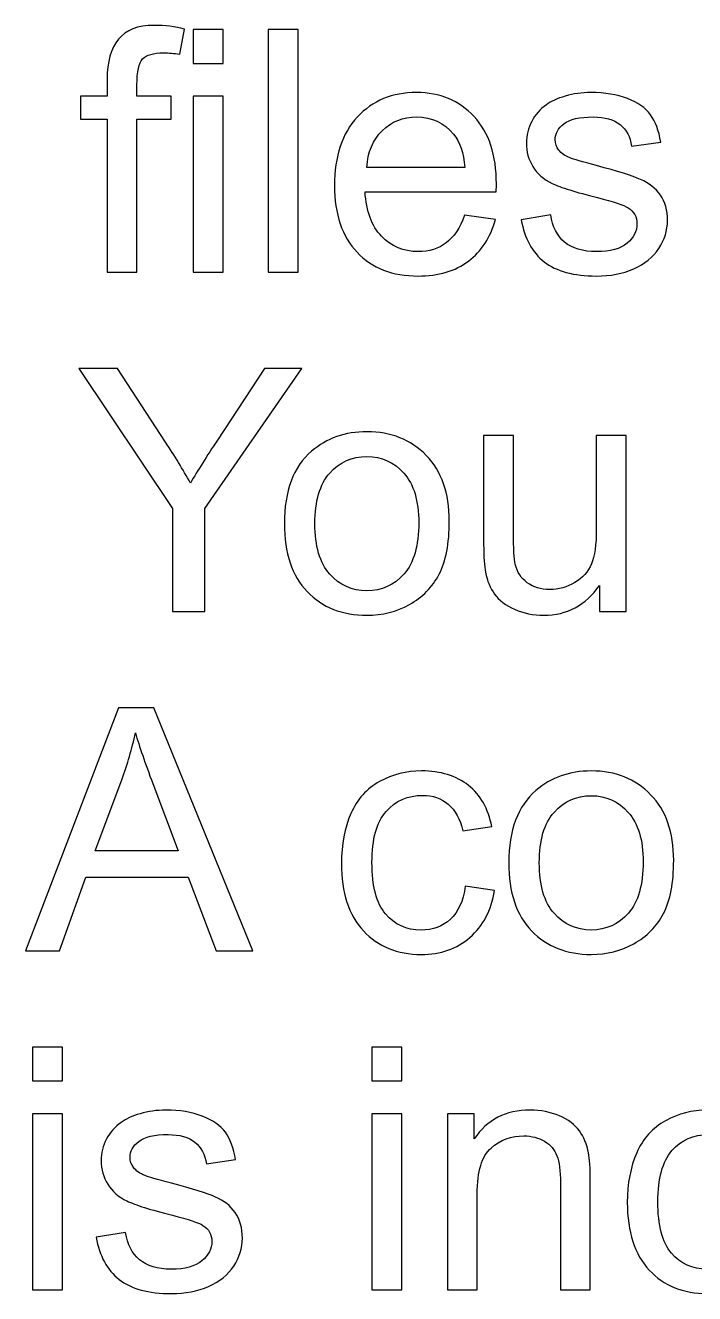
# Model space of a CAD drawing. Header units: centimetres. Extents: x -30.6 to 14.2, y -21.2 to 7.4.
# Drawn here: x -30.557 to -29.826, y -0.576 to 0.809 of the extents above; entities that cross this region are included whole.
import ezdxf

# ---------------------------------------------------------------- set-up
doc = ezdxf.new("R2010")
doc.units = ezdxf.units.CM
doc.header["$MEASUREMENT"] = 0
doc.layers.add('Layer 1', color=7, linetype='Continuous')

msp = doc.modelspace()

# ---------------------------------------------------------------- linework, layer by layer
at = {"layer": 'Layer 1'}
for points, knots in [([(-30.46748, 0.53959), (-30.46748, 0.53959), (-30.46748, 0.70665), (-30.46748, 0.70665), (-30.46748, 0.70665), (-30.46748, 0.70665), (-30.49638, 0.70665), (-30.49638, 0.70665), (-30.49638, 0.70665), (-30.49638, 0.70665), (-30.49638, 0.73184), (-30.49638, 0.73184), (-30.49638, 0.73184), (-30.49638, 0.73184), (-30.46748, 0.73184), (-30.46748, 0.73184), (-30.46748, 0.73184), (-30.46748, 0.73184), (-30.46748, 0.75042), (-30.46748, 0.75042), (-30.46748, 0.75042), (-30.46748, 0.76944), (-30.46335, 0.78401), (-30.45514, 0.79407), (-30.45514, 0.79407), (-30.44692, 0.80419), (-30.43396, 0.80926), (-30.41618, 0.80926), (-30.41618, 0.80926), (-30.4042, 0.80926), (-30.39315, 0.8079), (-30.38303, 0.80518), (-30.38303, 0.80518), (-30.38303, 0.80518), (-30.38809, 0.77771), (-30.38809, 0.77771), (-30.38809, 0.77771), (-30.39451, 0.77876), (-30.40037, 0.77925), (-30.40568, 0.77925), (-30.40568, 0.77925), (-30.41692, 0.77925), (-30.42464, 0.77703), (-30.42871, 0.77258), (-30.42871, 0.77258), (-30.43285, 0.76814), (-30.43489, 0.75869), (-30.43489, 0.74425), (-30.43489, 0.74425), (-30.43489, 0.74425), (-30.43489, 0.73184), (-30.43489, 0.73184), (-30.43489, 0.73184), (-30.43489, 0.73184), (-30.39747, 0.73184), (-30.39747, 0.73184), (-30.39747, 0.73184), (-30.39747, 0.73184), (-30.39747, 0.70665), (-30.39747, 0.70665), (-30.39747, 0.70665), (-30.39747, 0.70665), (-30.43489, 0.70665), (-30.43489, 0.70665), (-30.43489, 0.70665), (-30.43489, 0.70665), (-30.43489, 0.53959), (-30.43489, 0.53959), (-30.43489, 0.53959), (-30.43489, 0.53959), (-30.46748, 0.53959), (-30.46748, 0.53959)], [0, 0, 0, 0, 0.0526316, 0.0526316, 0.0526316, 0.0526316, 0.1052632, 0.1052632, 0.1052632, 0.1052632, 0.1578947, 0.1578947, 0.1578947, 0.1578947, 0.2105263, 0.2105263, 0.2105263, 0.2105263, 0.2631579, 0.2631579, 0.2631579, 0.2631579, 0.3157895, 0.3157895, 0.3157895, 0.3157895, 0.3684211, 0.3684211, 0.3684211, 0.3684211, 0.4210526, 0.4210526, 0.4210526, 0.4210526, 0.4736842, 0.4736842, 0.4736842, 0.4736842, 0.5263158, 0.5263158, 0.5263158, 0.5263158, 0.5789474, 0.5789474, 0.5789474, 0.5789474, 0.6315789, 0.6315789, 0.6315789, 0.6315789, 0.6842105, 0.6842105, 0.6842105, 0.6842105, 0.7368421, 0.7368421, 0.7368421, 0.7368421, 0.7894737, 0.7894737, 0.7894737, 0.7894737, 0.8421053, 0.8421053, 0.8421053, 0.8421053, 0.8947368, 0.8947368, 0.8947368, 0.8947368, 1, 1, 1, 1]), ([(-30.3734, 0.76777), (-30.3734, 0.76777), (-30.3734, 0.80481), (-30.3734, 0.80481), (-30.3734, 0.80481), (-30.3734, 0.80481), (-30.3408, 0.80481), (-30.3408, 0.80481), (-30.3408, 0.80481), (-30.3408, 0.80481), (-30.3408, 0.76777), (-30.3408, 0.76777), (-30.3408, 0.76777), (-30.3408, 0.76777), (-30.3734, 0.76777), (-30.3734, 0.76777)], [0, 0, 0, 0, 0.2, 0.2, 0.2, 0.2, 0.4, 0.4, 0.4, 0.4, 0.6, 0.6, 0.6, 0.6, 1, 1, 1, 1]), ([(-30.29153, 0.53959), (-30.29153, 0.53959), (-30.29153, 0.80481), (-30.29153, 0.80481), (-30.29153, 0.80481), (-30.29153, 0.80481), (-30.25894, 0.80481), (-30.25894, 0.80481), (-30.25894, 0.80481), (-30.25894, 0.80481), (-30.25894, 0.53959), (-30.25894, 0.53959), (-30.25894, 0.53959), (-30.25894, 0.53959), (-30.29153, 0.53959), (-30.29153, 0.53959)], [0, 0, 0, 0, 0.2, 0.2, 0.2, 0.2, 0.4, 0.4, 0.4, 0.4, 0.6, 0.6, 0.6, 0.6, 1, 1, 1, 1]), ([(-30.07737, 0.60182), (-30.07737, 0.60182), (-30.04367, 0.59738), (-30.04367, 0.59738), (-30.04367, 0.59738), (-30.04891, 0.5778), (-30.05873, 0.56256), (-30.07305, 0.55175), (-30.07305, 0.55175), (-30.08737, 0.54095), (-30.10565, 0.53552), (-30.12794, 0.53552), (-30.12794, 0.53552), (-30.15596, 0.53552), (-30.17819, 0.54416), (-30.19461, 0.56144), (-30.19461, 0.56144), (-30.21103, 0.57867), (-30.21924, 0.60293), (-30.21924, 0.63411), (-30.21924, 0.63411), (-30.21924, 0.66634), (-30.21097, 0.6914), (-30.19436, 0.70918), (-30.19436, 0.70918), (-30.17776, 0.72702), (-30.15621, 0.73591), (-30.12973, 0.73591), (-30.12973, 0.73591), (-30.10411, 0.73591), (-30.08318, 0.72721), (-30.06694, 0.70974), (-30.06694, 0.70974), (-30.0507, 0.69226), (-30.04255, 0.66769), (-30.04255, 0.63602), (-30.04255, 0.63602), (-30.04255, 0.63411), (-30.04262, 0.63121), (-30.04274, 0.62738), (-30.04274, 0.62738), (-30.04274, 0.62738), (-30.18591, 0.62738), (-30.18591, 0.62738), (-30.18591, 0.62738), (-30.18467, 0.60633), (-30.17875, 0.59015), (-30.168, 0.57898), (-30.168, 0.57898), (-30.15732, 0.5678), (-30.14393, 0.56219), (-30.12794, 0.56219), (-30.12794, 0.56219), (-30.11602, 0.56219), (-30.10583, 0.56533), (-30.09744, 0.57163), (-30.09744, 0.57163), (-30.08898, 0.57793), (-30.08231, 0.58799), (-30.07737, 0.60182)], [0, 0, 0, 0, 0.0625, 0.0625, 0.0625, 0.0625, 0.125, 0.125, 0.125, 0.125, 0.1875, 0.1875, 0.1875, 0.1875, 0.25, 0.25, 0.25, 0.25, 0.3125, 0.3125, 0.3125, 0.3125, 0.375, 0.375, 0.375, 0.375, 0.4375, 0.4375, 0.4375, 0.4375, 0.5, 0.5, 0.5, 0.5, 0.5625, 0.5625, 0.5625, 0.5625, 0.625, 0.625, 0.625, 0.625, 0.6875, 0.6875, 0.6875, 0.6875, 0.75, 0.75, 0.75, 0.75, 0.8125, 0.8125, 0.8125, 0.8125, 0.875, 0.875, 0.875, 0.875, 1, 1, 1, 1]), ([(-30.01545, 0.59701), (-30.01545, 0.59701), (-29.98322, 0.60219), (-29.98322, 0.60219), (-29.98322, 0.60219), (-29.98143, 0.58929), (-29.97637, 0.57941), (-29.96809, 0.5725), (-29.96809, 0.5725), (-29.95982, 0.56564), (-29.94822, 0.56219), (-29.9334, 0.56219), (-29.9334, 0.56219), (-29.9184, 0.56219), (-29.90728, 0.56521), (-29.9, 0.57132), (-29.9, 0.57132), (-29.89278, 0.57737), (-29.88913, 0.58453), (-29.88913, 0.59275), (-29.88913, 0.59275), (-29.88913, 0.60009), (-29.89241, 0.6059), (-29.89889, 0.61009), (-29.89889, 0.61009), (-29.90346, 0.61299), (-29.91457, 0.61664), (-29.93223, 0.62114), (-29.93223, 0.62114), (-29.95606, 0.62713), (-29.97254, 0.63232), (-29.9818, 0.6367), (-29.9818, 0.6367), (-29.991, 0.64115), (-29.99798, 0.6472), (-30.00273, 0.65498), (-30.00273, 0.65498), (-30.00748, 0.66269), (-30.00989, 0.67127), (-30.00989, 0.68066), (-30.00989, 0.68066), (-30.00989, 0.68924), (-30.00792, 0.69714), (-30.00403, 0.70443), (-30.00403, 0.70443), (-30.00007, 0.71171), (-29.99477, 0.71776), (-29.98804, 0.72258), (-29.98804, 0.72258), (-29.98297, 0.72628), (-29.97606, 0.72943), (-29.96735, 0.73202), (-29.96735, 0.73202), (-29.95859, 0.73462), (-29.94927, 0.73591), (-29.93926, 0.73591), (-29.93926, 0.73591), (-29.9242, 0.73591), (-29.91099, 0.73375), (-29.89963, 0.72937), (-29.89963, 0.72937), (-29.88821, 0.72505), (-29.87981, 0.71912), (-29.87438, 0.71171), (-29.87438, 0.71171), (-29.86901, 0.70424), (-29.86524, 0.6943), (-29.8632, 0.68183), (-29.8632, 0.68183), (-29.8632, 0.68183), (-29.89506, 0.67739), (-29.89506, 0.67739), (-29.89506, 0.67739), (-29.89648, 0.68739), (-29.90068, 0.69523), (-29.90759, 0.70085), (-29.90759, 0.70085), (-29.91451, 0.70646), (-29.92426, 0.70924), (-29.93692, 0.70924), (-29.93692, 0.70924), (-29.9518, 0.70924), (-29.96248, 0.70677), (-29.96884, 0.70183), (-29.96884, 0.70183), (-29.97519, 0.6969), (-29.9784, 0.69109), (-29.9784, 0.68449), (-29.9784, 0.68449), (-29.9784, 0.68029), (-29.97711, 0.67646), (-29.97445, 0.67306), (-29.97445, 0.67306), (-29.9718, 0.66961), (-29.96766, 0.66671), (-29.96198, 0.66442), (-29.96198, 0.66442), (-29.95871, 0.66319), (-29.9492, 0.66041), (-29.93328, 0.65609), (-29.93328, 0.65609), (-29.91031, 0.64998), (-29.89426, 0.64491), (-29.88512, 0.64102), (-29.88512, 0.64102), (-29.87598, 0.63713), (-29.86882, 0.63139), (-29.86364, 0.62398), (-29.86364, 0.62398), (-29.85839, 0.61651), (-29.8558, 0.60725), (-29.8558, 0.59614), (-29.8558, 0.59614), (-29.8558, 0.58534), (-29.85894, 0.57515), (-29.8653, 0.56558), (-29.8653, 0.56558), (-29.87166, 0.55601), (-29.8808, 0.5486), (-29.89271, 0.54336), (-29.89271, 0.54336), (-29.90469, 0.53811), (-29.91821, 0.53552), (-29.93328, 0.53552), (-29.93328, 0.53552), (-29.95822, 0.53552), (-29.97729, 0.5407), (-29.99038, 0.55101), (-29.99038, 0.55101), (-30.00347, 0.56138), (-30.0118, 0.57669), (-30.01545, 0.59701)], [0, 0, 0, 0, 0.0294118, 0.0294118, 0.0294118, 0.0294118, 0.0588235, 0.0588235, 0.0588235, 0.0588235, 0.0882353, 0.0882353, 0.0882353, 0.0882353, 0.1176471, 0.1176471, 0.1176471, 0.1176471, 0.1470588, 0.1470588, 0.1470588, 0.1470588, 0.1764706, 0.1764706, 0.1764706, 0.1764706, 0.2058824, 0.2058824, 0.2058824, 0.2058824, 0.2352941, 0.2352941, 0.2352941, 0.2352941, 0.2647059, 0.2647059, 0.2647059, 0.2647059, 0.2941176, 0.2941176, 0.2941176, 0.2941176, 0.3235294, 0.3235294, 0.3235294, 0.3235294, 0.3529412, 0.3529412, 0.3529412, 0.3529412, 0.3823529, 0.3823529, 0.3823529, 0.3823529, 0.4117647, 0.4117647, 0.4117647, 0.4117647, 0.4411765, 0.4411765, 0.4411765, 0.4411765, 0.4705882, 0.4705882, 0.4705882, 0.4705882, 0.5, 0.5, 0.5, 0.5, 0.5294118, 0.5294118, 0.5294118, 0.5294118, 0.5588235, 0.5588235, 0.5588235, 0.5588235, 0.5882353, 0.5882353, 0.5882353, 0.5882353, 0.6176471, 0.6176471, 0.6176471, 0.6176471, 0.6470588, 0.6470588, 0.6470588, 0.6470588, 0.6764706, 0.6764706, 0.6764706, 0.6764706, 0.7058824, 0.7058824, 0.7058824, 0.7058824, 0.7352941, 0.7352941, 0.7352941, 0.7352941, 0.7647059, 0.7647059, 0.7647059, 0.7647059, 0.7941176, 0.7941176, 0.7941176, 0.7941176, 0.8235294, 0.8235294, 0.8235294, 0.8235294, 0.8529412, 0.8529412, 0.8529412, 0.8529412, 0.8823529, 0.8823529, 0.8823529, 0.8823529, 0.9117647, 0.9117647, 0.9117647, 0.9117647, 0.9411765, 0.9411765, 0.9411765, 0.9411765, 1, 1, 1, 1]), ([(-30.3734, 0.53959), (-30.3734, 0.53959), (-30.3734, 0.73184), (-30.3734, 0.73184), (-30.3734, 0.73184), (-30.3734, 0.73184), (-30.3408, 0.73184), (-30.3408, 0.73184), (-30.3408, 0.73184), (-30.3408, 0.73184), (-30.3408, 0.53959), (-30.3408, 0.53959), (-30.3408, 0.53959), (-30.3408, 0.53959), (-30.3734, 0.53959), (-30.3734, 0.53959)], [0, 0, 0, 0, 0.2, 0.2, 0.2, 0.2, 0.4, 0.4, 0.4, 0.4, 0.6, 0.6, 0.6, 0.6, 1, 1, 1, 1]), ([(-30.18405, 0.65405), (-30.18405, 0.65405), (-30.077, 0.65405), (-30.077, 0.65405), (-30.077, 0.65405), (-30.07842, 0.67022), (-30.08256, 0.68233), (-30.08929, 0.69041), (-30.08929, 0.69041), (-30.0996, 0.70295), (-30.11306, 0.70924), (-30.12954, 0.70924), (-30.12954, 0.70924), (-30.14448, 0.70924), (-30.15701, 0.70424), (-30.1672, 0.69424), (-30.1672, 0.69424), (-30.17733, 0.68424), (-30.18294, 0.67084), (-30.18405, 0.65405)], [0, 0, 0, 0, 0.1666667, 0.1666667, 0.1666667, 0.1666667, 0.3333333, 0.3333333, 0.3333333, 0.3333333, 0.5, 0.5, 0.5, 0.5, 0.6666667, 0.6666667, 0.6666667, 0.6666667, 1, 1, 1, 1]), ([(-30.39597, 0.16917), (-30.39597, 0.16917), (-30.39597, 0.28153), (-30.39597, 0.28153), (-30.39597, 0.28153), (-30.39597, 0.28153), (-30.49821, 0.43439), (-30.49821, 0.43439), (-30.49821, 0.43439), (-30.49821, 0.43439), (-30.45598, 0.43439), (-30.45598, 0.43439), (-30.45598, 0.43439), (-30.45598, 0.43439), (-30.40357, 0.35413), (-30.40357, 0.35413), (-30.40357, 0.35413), (-30.39381, 0.33925), (-30.38474, 0.32438), (-30.37647, 0.3095), (-30.37647, 0.3095), (-30.36838, 0.32339), (-30.35856, 0.33895), (-30.34714, 0.35623), (-30.34714, 0.35623), (-30.34714, 0.35623), (-30.29578, 0.43439), (-30.29578, 0.43439), (-30.29578, 0.43439), (-30.29578, 0.43439), (-30.25484, 0.43439), (-30.25484, 0.43439), (-30.25484, 0.43439), (-30.25484, 0.43439), (-30.36078, 0.28153), (-30.36078, 0.28153), (-30.36078, 0.28153), (-30.36078, 0.28153), (-30.36078, 0.16917), (-30.36078, 0.16917), (-30.36078, 0.16917), (-30.36078, 0.16917), (-30.39597, 0.16917), (-30.39597, 0.16917)], [0, 0, 0, 0, 0.0833333, 0.0833333, 0.0833333, 0.0833333, 0.1666667, 0.1666667, 0.1666667, 0.1666667, 0.25, 0.25, 0.25, 0.25, 0.3333333, 0.3333333, 0.3333333, 0.3333333, 0.4166667, 0.4166667, 0.4166667, 0.4166667, 0.5, 0.5, 0.5, 0.5, 0.5833333, 0.5833333, 0.5833333, 0.5833333, 0.6666667, 0.6666667, 0.6666667, 0.6666667, 0.75, 0.75, 0.75, 0.75, 0.8333333, 0.8333333, 0.8333333, 0.8333333, 1, 1, 1, 1]), ([(-30.27399, 0.26529), (-30.27399, 0.30079), (-30.26411, 0.32709), (-30.24429, 0.34419), (-30.24429, 0.34419), (-30.22781, 0.35839), (-30.20762, 0.36549), (-30.18385, 0.36549), (-30.18385, 0.36549), (-30.15749, 0.36549), (-30.13588, 0.35685), (-30.11909, 0.33956), (-30.11909, 0.33956), (-30.10236, 0.32234), (-30.09396, 0.29845), (-30.09396, 0.26801), (-30.09396, 0.26801), (-30.09396, 0.24332), (-30.09767, 0.22393), (-30.10507, 0.20979), (-30.10507, 0.20979), (-30.11248, 0.19566), (-30.12329, 0.18467), (-30.13749, 0.17683), (-30.13749, 0.17683), (-30.15162, 0.16898), (-30.16712, 0.1651), (-30.18385, 0.1651), (-30.18385, 0.1651), (-30.21077, 0.1651), (-30.2325, 0.17368), (-30.24911, 0.1909), (-30.24911, 0.1909), (-30.26571, 0.20813), (-30.27399, 0.23294), (-30.27399, 0.26529)], [0, 0, 0, 0, 0.1, 0.1, 0.1, 0.1, 0.2, 0.2, 0.2, 0.2, 0.3, 0.3, 0.3, 0.3, 0.4, 0.4, 0.4, 0.4, 0.5, 0.5, 0.5, 0.5, 0.6, 0.6, 0.6, 0.6, 0.7, 0.7, 0.7, 0.7, 0.8, 0.8, 0.8, 0.8, 1, 1, 1, 1]), ([(-29.93017, 0.16917), (-29.93017, 0.16917), (-29.93017, 0.19775), (-29.93017, 0.19775), (-29.93017, 0.19775), (-29.94511, 0.17596), (-29.96536, 0.1651), (-29.99098, 0.1651), (-29.99098, 0.1651), (-30.00228, 0.1651), (-30.01284, 0.16726), (-30.02265, 0.17158), (-30.02265, 0.17158), (-30.03247, 0.17596), (-30.03975, 0.18139), (-30.04451, 0.18794), (-30.04451, 0.18794), (-30.04926, 0.19454), (-30.05259, 0.20257), (-30.05451, 0.21208), (-30.05451, 0.21208), (-30.0558, 0.2185), (-30.05648, 0.22862), (-30.05648, 0.24245), (-30.05648, 0.24245), (-30.05648, 0.24245), (-30.05648, 0.36142), (-30.05648, 0.36142), (-30.05648, 0.36142), (-30.05648, 0.36142), (-30.02389, 0.36142), (-30.02389, 0.36142), (-30.02389, 0.36142), (-30.02389, 0.36142), (-30.02389, 0.25505), (-30.02389, 0.25505), (-30.02389, 0.25505), (-30.02389, 0.23807), (-30.02321, 0.22659), (-30.02191, 0.22072), (-30.02191, 0.22072), (-30.01987, 0.21214), (-30.01555, 0.20547), (-30.00888, 0.20059), (-30.00888, 0.20059), (-30.00228, 0.19572), (-29.99413, 0.19325), (-29.98437, 0.19325), (-29.98437, 0.19325), (-29.97462, 0.19325), (-29.96548, 0.19572), (-29.95696, 0.20072), (-29.95696, 0.20072), (-29.94844, 0.20572), (-29.94239, 0.21257), (-29.93881, 0.22115), (-29.93881, 0.22115), (-29.93529, 0.22973), (-29.9335, 0.24227), (-29.9335, 0.25863), (-29.9335, 0.25863), (-29.9335, 0.25863), (-29.9335, 0.36142), (-29.9335, 0.36142), (-29.9335, 0.36142), (-29.9335, 0.36142), (-29.90091, 0.36142), (-29.90091, 0.36142), (-29.90091, 0.36142), (-29.90091, 0.36142), (-29.90091, 0.16917), (-29.90091, 0.16917), (-29.90091, 0.16917), (-29.90091, 0.16917), (-29.93017, 0.16917), (-29.93017, 0.16917)], [0, 0, 0, 0, 0.05, 0.05, 0.05, 0.05, 0.1, 0.1, 0.1, 0.1, 0.15, 0.15, 0.15, 0.15, 0.2, 0.2, 0.2, 0.2, 0.25, 0.25, 0.25, 0.25, 0.3, 0.3, 0.3, 0.3, 0.35, 0.35, 0.35, 0.35, 0.4, 0.4, 0.4, 0.4, 0.45, 0.45, 0.45, 0.45, 0.5, 0.5, 0.5, 0.5, 0.55, 0.55, 0.55, 0.55, 0.6, 0.6, 0.6, 0.6, 0.65, 0.65, 0.65, 0.65, 0.7, 0.7, 0.7, 0.7, 0.75, 0.75, 0.75, 0.75, 0.8, 0.8, 0.8, 0.8, 0.85, 0.85, 0.85, 0.85, 0.9, 0.9, 0.9, 0.9, 1, 1, 1, 1]), ([(-30.24065, 0.26523), (-30.24065, 0.24066), (-30.23528, 0.22226), (-30.22454, 0.2101), (-30.22454, 0.2101), (-30.21373, 0.19788), (-30.20021, 0.19177), (-30.18385, 0.19177), (-30.18385, 0.19177), (-30.16768, 0.19177), (-30.15422, 0.19788), (-30.14341, 0.21016), (-30.14341, 0.21016), (-30.13267, 0.22245), (-30.1273, 0.24115), (-30.1273, 0.26628), (-30.1273, 0.26628), (-30.1273, 0.28999), (-30.13273, 0.30795), (-30.14354, 0.32012), (-30.14354, 0.32012), (-30.15434, 0.33234), (-30.1678, 0.33845), (-30.18385, 0.33845), (-30.18385, 0.33845), (-30.20021, 0.33845), (-30.21373, 0.3324), (-30.22454, 0.32024), (-30.22454, 0.32024), (-30.23528, 0.30808), (-30.24065, 0.28974), (-30.24065, 0.26523)], [0, 0, 0, 0, 0.1111111, 0.1111111, 0.1111111, 0.1111111, 0.2222222, 0.2222222, 0.2222222, 0.2222222, 0.3333333, 0.3333333, 0.3333333, 0.3333333, 0.4444444, 0.4444444, 0.4444444, 0.4444444, 0.5555556, 0.5555556, 0.5555556, 0.5555556, 0.6666667, 0.6666667, 0.6666667, 0.6666667, 0.7777778, 0.7777778, 0.7777778, 0.7777778, 1, 1, 1, 1]), ([(-30.55665, -0.20125), (-30.55665, -0.20125), (-30.4549, 0.06397), (-30.4549, 0.06397), (-30.4549, 0.06397), (-30.4549, 0.06397), (-30.41632, 0.06397), (-30.41632, 0.06397), (-30.41632, 0.06397), (-30.41632, 0.06397), (-30.30834, -0.20125), (-30.30834, -0.20125), (-30.30834, -0.20125), (-30.30834, -0.20125), (-30.34828, -0.20125), (-30.34828, -0.20125), (-30.34828, -0.20125), (-30.34828, -0.20125), (-30.37897, -0.12087), (-30.37897, -0.12087), (-30.37897, -0.12087), (-30.37897, -0.12087), (-30.49065, -0.12087), (-30.49065, -0.12087), (-30.49065, -0.12087), (-30.49065, -0.12087), (-30.51942, -0.20125), (-30.51942, -0.20125), (-30.51942, -0.20125), (-30.51942, -0.20125), (-30.55665, -0.20125), (-30.55665, -0.20125)], [0, 0, 0, 0, 0.1111111, 0.1111111, 0.1111111, 0.1111111, 0.2222222, 0.2222222, 0.2222222, 0.2222222, 0.3333333, 0.3333333, 0.3333333, 0.3333333, 0.4444444, 0.4444444, 0.4444444, 0.4444444, 0.5555556, 0.5555556, 0.5555556, 0.5555556, 0.6666667, 0.6666667, 0.6666667, 0.6666667, 0.7777778, 0.7777778, 0.7777778, 0.7777778, 1, 1, 1, 1]), ([(-30.48034, -0.09235), (-30.48034, -0.09235), (-30.38996, -0.09235), (-30.38996, -0.09235), (-30.38996, -0.09235), (-30.38996, -0.09235), (-30.41761, -0.01882), (-30.41761, -0.01882), (-30.41761, -0.01882), (-30.42595, 0.00353), (-30.43225, 0.02199), (-30.43663, 0.03656), (-30.43663, 0.03656), (-30.44027, 0.01927), (-30.44515, 0.0023), (-30.45126, -0.0145), (-30.45126, -0.0145), (-30.45126, -0.0145), (-30.48034, -0.09235), (-30.48034, -0.09235)], [0, 0, 0, 0, 0.1666667, 0.1666667, 0.1666667, 0.1666667, 0.3333333, 0.3333333, 0.3333333, 0.3333333, 0.5, 0.5, 0.5, 0.5, 0.6666667, 0.6666667, 0.6666667, 0.6666667, 1, 1, 1, 1]), ([(-30.07651, -0.13087), (-30.07651, -0.13087), (-30.04465, -0.13532), (-30.04465, -0.13532), (-30.04465, -0.13532), (-30.04817, -0.15723), (-30.05706, -0.17433), (-30.07145, -0.18674), (-30.07145, -0.18674), (-30.08583, -0.19915), (-30.10355, -0.20532), (-30.12448, -0.20532), (-30.12448, -0.20532), (-30.15072, -0.20532), (-30.17183, -0.19674), (-30.18776, -0.17958), (-30.18776, -0.17958), (-30.20375, -0.16242), (-30.21171, -0.13785), (-30.21171, -0.10587), (-30.21171, -0.10587), (-30.21171, -0.08512), (-30.20826, -0.06703), (-30.2014, -0.05148), (-30.2014, -0.05148), (-30.19455, -0.03598), (-30.18412, -0.02431), (-30.17004, -0.0166), (-30.17004, -0.0166), (-30.15603, -0.00882), (-30.14078, -0.00493), (-30.12423, -0.00493), (-30.12423, -0.00493), (-30.10343, -0.00493), (-30.08633, -0.01018), (-30.07311, -0.02073), (-30.07311, -0.02073), (-30.05984, -0.03129), (-30.05132, -0.04629), (-30.04762, -0.06568), (-30.04762, -0.06568), (-30.04762, -0.06568), (-30.0791, -0.07049), (-30.0791, -0.07049), (-30.0791, -0.07049), (-30.08213, -0.05759), (-30.08744, -0.0479), (-30.09515, -0.04135), (-30.09515, -0.04135), (-30.10281, -0.03487), (-30.11207, -0.0316), (-30.12294, -0.0316), (-30.12294, -0.0316), (-30.13936, -0.0316), (-30.15269, -0.03746), (-30.163, -0.04919), (-30.163, -0.04919), (-30.17325, -0.06098), (-30.17838, -0.07951), (-30.17838, -0.10494), (-30.17838, -0.10494), (-30.17838, -0.13075), (-30.17344, -0.14945), (-30.16356, -0.16112), (-30.16356, -0.16112), (-30.15362, -0.17279), (-30.14072, -0.17865), (-30.12485, -0.17865), (-30.12485, -0.17865), (-30.11201, -0.17865), (-30.10133, -0.17476), (-30.09281, -0.16692), (-30.09281, -0.16692), (-30.08423, -0.15915), (-30.07879, -0.14711), (-30.07651, -0.13087)], [0, 0, 0, 0, 0.05, 0.05, 0.05, 0.05, 0.1, 0.1, 0.1, 0.1, 0.15, 0.15, 0.15, 0.15, 0.2, 0.2, 0.2, 0.2, 0.25, 0.25, 0.25, 0.25, 0.3, 0.3, 0.3, 0.3, 0.35, 0.35, 0.35, 0.35, 0.4, 0.4, 0.4, 0.4, 0.45, 0.45, 0.45, 0.45, 0.5, 0.5, 0.5, 0.5, 0.55, 0.55, 0.55, 0.55, 0.6, 0.6, 0.6, 0.6, 0.65, 0.65, 0.65, 0.65, 0.7, 0.7, 0.7, 0.7, 0.75, 0.75, 0.75, 0.75, 0.8, 0.8, 0.8, 0.8, 0.85, 0.85, 0.85, 0.85, 0.9, 0.9, 0.9, 0.9, 1, 1, 1, 1]), ([(-30.0291, -0.10513), (-30.0291, -0.06963), (-30.01922, -0.04333), (-29.9994, -0.02623), (-29.9994, -0.02623), (-29.98292, -0.01203), (-29.96273, -0.00493), (-29.93896, -0.00493), (-29.93896, -0.00493), (-29.9126, -0.00493), (-29.89099, -0.01357), (-29.8742, -0.03086), (-29.8742, -0.03086), (-29.85747, -0.04808), (-29.84907, -0.07197), (-29.84907, -0.10241), (-29.84907, -0.10241), (-29.84907, -0.1271), (-29.85278, -0.14649), (-29.86018, -0.16063), (-29.86018, -0.16063), (-29.86759, -0.17476), (-29.8784, -0.18575), (-29.8926, -0.19359), (-29.8926, -0.19359), (-29.90673, -0.20144), (-29.92223, -0.20532), (-29.93896, -0.20532), (-29.93896, -0.20532), (-29.96588, -0.20532), (-29.98761, -0.19674), (-30.00422, -0.17952), (-30.00422, -0.17952), (-30.02082, -0.16229), (-30.0291, -0.13748), (-30.0291, -0.10513)], [0, 0, 0, 0, 0.1, 0.1, 0.1, 0.1, 0.2, 0.2, 0.2, 0.2, 0.3, 0.3, 0.3, 0.3, 0.4, 0.4, 0.4, 0.4, 0.5, 0.5, 0.5, 0.5, 0.6, 0.6, 0.6, 0.6, 0.7, 0.7, 0.7, 0.7, 0.8, 0.8, 0.8, 0.8, 1, 1, 1, 1]), ([(-29.99576, -0.10519), (-29.99576, -0.12976), (-29.99039, -0.14816), (-29.97965, -0.16032), (-29.97965, -0.16032), (-29.96884, -0.17254), (-29.95532, -0.17865), (-29.93896, -0.17865), (-29.93896, -0.17865), (-29.92279, -0.17865), (-29.90933, -0.17254), (-29.89852, -0.16026), (-29.89852, -0.16026), (-29.88778, -0.14797), (-29.88241, -0.12927), (-29.88241, -0.10414), (-29.88241, -0.10414), (-29.88241, -0.08043), (-29.88784, -0.06247), (-29.89865, -0.0503), (-29.89865, -0.0503), (-29.90945, -0.03808), (-29.92291, -0.03197), (-29.93896, -0.03197), (-29.93896, -0.03197), (-29.95532, -0.03197), (-29.96884, -0.03802), (-29.97965, -0.05018), (-29.97965, -0.05018), (-29.99039, -0.06234), (-29.99576, -0.08068), (-29.99576, -0.10519)], [0, 0, 0, 0, 0.1111111, 0.1111111, 0.1111111, 0.1111111, 0.2222222, 0.2222222, 0.2222222, 0.2222222, 0.3333333, 0.3333333, 0.3333333, 0.3333333, 0.4444444, 0.4444444, 0.4444444, 0.4444444, 0.5555556, 0.5555556, 0.5555556, 0.5555556, 0.6666667, 0.6666667, 0.6666667, 0.6666667, 0.7777778, 0.7777778, 0.7777778, 0.7777778, 1, 1, 1, 1]), ([(-30.54878, -0.34349), (-30.54878, -0.34349), (-30.54878, -0.30645), (-30.54878, -0.30645), (-30.54878, -0.30645), (-30.54878, -0.30645), (-30.51619, -0.30645), (-30.51619, -0.30645), (-30.51619, -0.30645), (-30.51619, -0.30645), (-30.51619, -0.34349), (-30.51619, -0.34349), (-30.51619, -0.34349), (-30.51619, -0.34349), (-30.54878, -0.34349), (-30.54878, -0.34349)], [0, 0, 0, 0, 0.2, 0.2, 0.2, 0.2, 0.4, 0.4, 0.4, 0.4, 0.6, 0.6, 0.6, 0.6, 1, 1, 1, 1]), ([(-30.17836, -0.34349), (-30.17836, -0.34349), (-30.17836, -0.30645), (-30.17836, -0.30645), (-30.17836, -0.30645), (-30.17836, -0.30645), (-30.14577, -0.30645), (-30.14577, -0.30645), (-30.14577, -0.30645), (-30.14577, -0.30645), (-30.14577, -0.34349), (-30.14577, -0.34349), (-30.14577, -0.34349), (-30.14577, -0.34349), (-30.17836, -0.34349), (-30.17836, -0.34349)], [0, 0, 0, 0, 0.2, 0.2, 0.2, 0.2, 0.4, 0.4, 0.4, 0.4, 0.6, 0.6, 0.6, 0.6, 1, 1, 1, 1]), ([(-30.54878, -0.57167), (-30.54878, -0.57167), (-30.54878, -0.37942), (-30.54878, -0.37942), (-30.54878, -0.37942), (-30.54878, -0.37942), (-30.51619, -0.37942), (-30.51619, -0.37942), (-30.51619, -0.37942), (-30.51619, -0.37942), (-30.51619, -0.57167), (-30.51619, -0.57167), (-30.51619, -0.57167), (-30.51619, -0.57167), (-30.54878, -0.57167), (-30.54878, -0.57167)], [0, 0, 0, 0, 0.2, 0.2, 0.2, 0.2, 0.4, 0.4, 0.4, 0.4, 0.6, 0.6, 0.6, 0.6, 1, 1, 1, 1]), ([(-30.47946, -0.51425), (-30.47946, -0.51425), (-30.44723, -0.50907), (-30.44723, -0.50907), (-30.44723, -0.50907), (-30.44544, -0.52197), (-30.44038, -0.53185), (-30.4321, -0.53876), (-30.4321, -0.53876), (-30.42383, -0.54562), (-30.41223, -0.54907), (-30.39741, -0.54907), (-30.39741, -0.54907), (-30.38241, -0.54907), (-30.37129, -0.54605), (-30.36401, -0.53994), (-30.36401, -0.53994), (-30.35679, -0.53389), (-30.35314, -0.52673), (-30.35314, -0.51851), (-30.35314, -0.51851), (-30.35314, -0.51117), (-30.35642, -0.50536), (-30.3629, -0.50117), (-30.3629, -0.50117), (-30.36747, -0.49827), (-30.37858, -0.49462), (-30.39624, -0.49012), (-30.39624, -0.49012), (-30.42007, -0.48413), (-30.43655, -0.47894), (-30.44581, -0.47456), (-30.44581, -0.47456), (-30.45501, -0.47011), (-30.46199, -0.46406), (-30.46674, -0.45628), (-30.46674, -0.45628), (-30.47149, -0.44857), (-30.4739, -0.43999), (-30.4739, -0.4306), (-30.4739, -0.4306), (-30.4739, -0.42202), (-30.47193, -0.41412), (-30.46804, -0.40683), (-30.46804, -0.40683), (-30.46408, -0.39955), (-30.45878, -0.3935), (-30.45205, -0.38868), (-30.45205, -0.38868), (-30.44698, -0.38498), (-30.44007, -0.38183), (-30.43136, -0.37924), (-30.43136, -0.37924), (-30.4226, -0.37664), (-30.41328, -0.37535), (-30.40327, -0.37535), (-30.40327, -0.37535), (-30.38821, -0.37535), (-30.375, -0.37751), (-30.36364, -0.38189), (-30.36364, -0.38189), (-30.35222, -0.38621), (-30.34382, -0.39214), (-30.33839, -0.39955), (-30.33839, -0.39955), (-30.33302, -0.40702), (-30.32925, -0.41696), (-30.32721, -0.42943), (-30.32721, -0.42943), (-30.32721, -0.42943), (-30.35907, -0.43387), (-30.35907, -0.43387), (-30.35907, -0.43387), (-30.36049, -0.42387), (-30.36469, -0.41603), (-30.3716, -0.41041), (-30.3716, -0.41041), (-30.37852, -0.4048), (-30.38827, -0.40202), (-30.40093, -0.40202), (-30.40093, -0.40202), (-30.41581, -0.40202), (-30.42649, -0.40449), (-30.43285, -0.40943), (-30.43285, -0.40943), (-30.4392, -0.41436), (-30.44241, -0.42017), (-30.44241, -0.42677), (-30.44241, -0.42677), (-30.44241, -0.43097), (-30.44112, -0.4348), (-30.43846, -0.4382), (-30.43846, -0.4382), (-30.43581, -0.44165), (-30.43167, -0.44455), (-30.42599, -0.44684), (-30.42599, -0.44684), (-30.42272, -0.44807), (-30.41321, -0.45085), (-30.39729, -0.45517), (-30.39729, -0.45517), (-30.37432, -0.46128), (-30.35827, -0.46635), (-30.34913, -0.47024), (-30.34913, -0.47024), (-30.33999, -0.47413), (-30.33283, -0.47987), (-30.32765, -0.48728), (-30.32765, -0.48728), (-30.3224, -0.49475), (-30.31981, -0.50401), (-30.31981, -0.51512), (-30.31981, -0.51512), (-30.31981, -0.52592), (-30.32295, -0.53611), (-30.32931, -0.54568), (-30.32931, -0.54568), (-30.33567, -0.55525), (-30.34481, -0.56266), (-30.35672, -0.5679), (-30.35672, -0.5679), (-30.3687, -0.57315), (-30.38222, -0.57574), (-30.39729, -0.57574), (-30.39729, -0.57574), (-30.42223, -0.57574), (-30.4413, -0.57056), (-30.45439, -0.56025), (-30.45439, -0.56025), (-30.46748, -0.54988), (-30.47581, -0.53457), (-30.47946, -0.51425)], [0, 0, 0, 0, 0.0294118, 0.0294118, 0.0294118, 0.0294118, 0.0588235, 0.0588235, 0.0588235, 0.0588235, 0.0882353, 0.0882353, 0.0882353, 0.0882353, 0.1176471, 0.1176471, 0.1176471, 0.1176471, 0.1470588, 0.1470588, 0.1470588, 0.1470588, 0.1764706, 0.1764706, 0.1764706, 0.1764706, 0.2058824, 0.2058824, 0.2058824, 0.2058824, 0.2352941, 0.2352941, 0.2352941, 0.2352941, 0.2647059, 0.2647059, 0.2647059, 0.2647059, 0.2941176, 0.2941176, 0.2941176, 0.2941176, 0.3235294, 0.3235294, 0.3235294, 0.3235294, 0.3529412, 0.3529412, 0.3529412, 0.3529412, 0.3823529, 0.3823529, 0.3823529, 0.3823529, 0.4117647, 0.4117647, 0.4117647, 0.4117647, 0.4411765, 0.4411765, 0.4411765, 0.4411765, 0.4705882, 0.4705882, 0.4705882, 0.4705882, 0.5, 0.5, 0.5, 0.5, 0.5294118, 0.5294118, 0.5294118, 0.5294118, 0.5588235, 0.5588235, 0.5588235, 0.5588235, 0.5882353, 0.5882353, 0.5882353, 0.5882353, 0.6176471, 0.6176471, 0.6176471, 0.6176471, 0.6470588, 0.6470588, 0.6470588, 0.6470588, 0.6764706, 0.6764706, 0.6764706, 0.6764706, 0.7058824, 0.7058824, 0.7058824, 0.7058824, 0.7352941, 0.7352941, 0.7352941, 0.7352941, 0.7647059, 0.7647059, 0.7647059, 0.7647059, 0.7941176, 0.7941176, 0.7941176, 0.7941176, 0.8235294, 0.8235294, 0.8235294, 0.8235294, 0.8529412, 0.8529412, 0.8529412, 0.8529412, 0.8823529, 0.8823529, 0.8823529, 0.8823529, 0.9117647, 0.9117647, 0.9117647, 0.9117647, 0.9411765, 0.9411765, 0.9411765, 0.9411765, 1, 1, 1, 1]), ([(-30.17836, -0.57167), (-30.17836, -0.57167), (-30.17836, -0.37942), (-30.17836, -0.37942), (-30.17836, -0.37942), (-30.17836, -0.37942), (-30.14577, -0.37942), (-30.14577, -0.37942), (-30.14577, -0.37942), (-30.14577, -0.37942), (-30.14577, -0.57167), (-30.14577, -0.57167), (-30.14577, -0.57167), (-30.14577, -0.57167), (-30.17836, -0.57167), (-30.17836, -0.57167)], [0, 0, 0, 0, 0.2, 0.2, 0.2, 0.2, 0.4, 0.4, 0.4, 0.4, 0.6, 0.6, 0.6, 0.6, 1, 1, 1, 1]), ([(-30.09607, -0.57167), (-30.09607, -0.57167), (-30.09607, -0.37942), (-30.09607, -0.37942), (-30.09607, -0.37942), (-30.09607, -0.37942), (-30.06681, -0.37942), (-30.06681, -0.37942), (-30.06681, -0.37942), (-30.06681, -0.37942), (-30.06681, -0.40671), (-30.06681, -0.40671), (-30.06681, -0.40671), (-30.05273, -0.38578), (-30.03236, -0.37535), (-30.00575, -0.37535), (-30.00575, -0.37535), (-29.99415, -0.37535), (-29.98353, -0.37745), (-29.97383, -0.38158), (-29.97383, -0.38158), (-29.96414, -0.38572), (-29.95686, -0.39121), (-29.95204, -0.39794), (-29.95204, -0.39794), (-29.94723, -0.40467), (-29.94383, -0.4127), (-29.94192, -0.42196), (-29.94192, -0.42196), (-29.94074, -0.42801), (-29.94013, -0.43857), (-29.94013, -0.45363), (-29.94013, -0.45363), (-29.94013, -0.45363), (-29.94013, -0.57167), (-29.94013, -0.57167), (-29.94013, -0.57167), (-29.94013, -0.57167), (-29.97272, -0.57167), (-29.97272, -0.57167), (-29.97272, -0.57167), (-29.97272, -0.57167), (-29.97272, -0.45486), (-29.97272, -0.45486), (-29.97272, -0.45486), (-29.97272, -0.44159), (-29.97396, -0.43165), (-29.97649, -0.42511), (-29.97649, -0.42511), (-29.97902, -0.41856), (-29.98353, -0.41332), (-29.98995, -0.40936), (-29.98995, -0.40936), (-29.99637, -0.40547), (-30.00396, -0.4035), (-30.0126, -0.4035), (-30.0126, -0.4035), (-30.02643, -0.4035), (-30.03835, -0.40788), (-30.04841, -0.41671), (-30.04841, -0.41671), (-30.05847, -0.42548), (-30.06348, -0.44221), (-30.06348, -0.46678), (-30.06348, -0.46678), (-30.06348, -0.46678), (-30.06348, -0.57167), (-30.06348, -0.57167), (-30.06348, -0.57167), (-30.06348, -0.57167), (-30.09607, -0.57167), (-30.09607, -0.57167)], [0, 0, 0, 0, 0.0526316, 0.0526316, 0.0526316, 0.0526316, 0.1052632, 0.1052632, 0.1052632, 0.1052632, 0.1578947, 0.1578947, 0.1578947, 0.1578947, 0.2105263, 0.2105263, 0.2105263, 0.2105263, 0.2631579, 0.2631579, 0.2631579, 0.2631579, 0.3157895, 0.3157895, 0.3157895, 0.3157895, 0.3684211, 0.3684211, 0.3684211, 0.3684211, 0.4210526, 0.4210526, 0.4210526, 0.4210526, 0.4736842, 0.4736842, 0.4736842, 0.4736842, 0.5263158, 0.5263158, 0.5263158, 0.5263158, 0.5789474, 0.5789474, 0.5789474, 0.5789474, 0.6315789, 0.6315789, 0.6315789, 0.6315789, 0.6842105, 0.6842105, 0.6842105, 0.6842105, 0.7368421, 0.7368421, 0.7368421, 0.7368421, 0.7894737, 0.7894737, 0.7894737, 0.7894737, 0.8421053, 0.8421053, 0.8421053, 0.8421053, 0.8947368, 0.8947368, 0.8947368, 0.8947368, 1, 1, 1, 1]), ([(-29.76448, -0.50129), (-29.76448, -0.50129), (-29.73262, -0.50574), (-29.73262, -0.50574), (-29.73262, -0.50574), (-29.73614, -0.52765), (-29.74503, -0.54475), (-29.75942, -0.55716), (-29.75942, -0.55716), (-29.7738, -0.56957), (-29.79152, -0.57574), (-29.81245, -0.57574), (-29.81245, -0.57574), (-29.83869, -0.57574), (-29.8598, -0.56716), (-29.87573, -0.55), (-29.87573, -0.55), (-29.89172, -0.53284), (-29.89968, -0.50827), (-29.89968, -0.47629), (-29.89968, -0.47629), (-29.89968, -0.45554), (-29.89623, -0.43745), (-29.88937, -0.4219), (-29.88937, -0.4219), (-29.88252, -0.4064), (-29.87209, -0.39473), (-29.85801, -0.38702), (-29.85801, -0.38702), (-29.844, -0.37924), (-29.82875, -0.37535), (-29.8122, -0.37535), (-29.8122, -0.37535), (-29.7914, -0.37535), (-29.7743, -0.3806), (-29.76108, -0.39115), (-29.76108, -0.39115), (-29.74781, -0.40171), (-29.73929, -0.41671), (-29.73559, -0.4361), (-29.73559, -0.4361), (-29.73559, -0.4361), (-29.76707, -0.44091), (-29.76707, -0.44091), (-29.76707, -0.44091), (-29.7701, -0.42801), (-29.77541, -0.41832), (-29.78312, -0.41177), (-29.78312, -0.41177), (-29.79078, -0.40529), (-29.80004, -0.40202), (-29.81091, -0.40202), (-29.81091, -0.40202), (-29.82733, -0.40202), (-29.84066, -0.40788), (-29.85097, -0.41961), (-29.85097, -0.41961), (-29.86122, -0.4314), (-29.86635, -0.44993), (-29.86635, -0.47536), (-29.86635, -0.47536), (-29.86635, -0.50117), (-29.86141, -0.51987), (-29.85153, -0.53154), (-29.85153, -0.53154), (-29.84159, -0.54321), (-29.82869, -0.54907), (-29.81282, -0.54907), (-29.81282, -0.54907), (-29.79998, -0.54907), (-29.7893, -0.54518), (-29.78078, -0.53734), (-29.78078, -0.53734), (-29.7722, -0.52957), (-29.76676, -0.51753), (-29.76448, -0.50129)], [0, 0, 0, 0, 0.05, 0.05, 0.05, 0.05, 0.1, 0.1, 0.1, 0.1, 0.15, 0.15, 0.15, 0.15, 0.2, 0.2, 0.2, 0.2, 0.25, 0.25, 0.25, 0.25, 0.3, 0.3, 0.3, 0.3, 0.35, 0.35, 0.35, 0.35, 0.4, 0.4, 0.4, 0.4, 0.45, 0.45, 0.45, 0.45, 0.5, 0.5, 0.5, 0.5, 0.55, 0.55, 0.55, 0.55, 0.6, 0.6, 0.6, 0.6, 0.65, 0.65, 0.65, 0.65, 0.7, 0.7, 0.7, 0.7, 0.75, 0.75, 0.75, 0.75, 0.8, 0.8, 0.8, 0.8, 0.85, 0.85, 0.85, 0.85, 0.9, 0.9, 0.9, 0.9, 1, 1, 1, 1])]:
    msp.add_open_spline(points, degree=3, knots=knots, dxfattribs=at)

doc.saveas('drawing.dxf')
